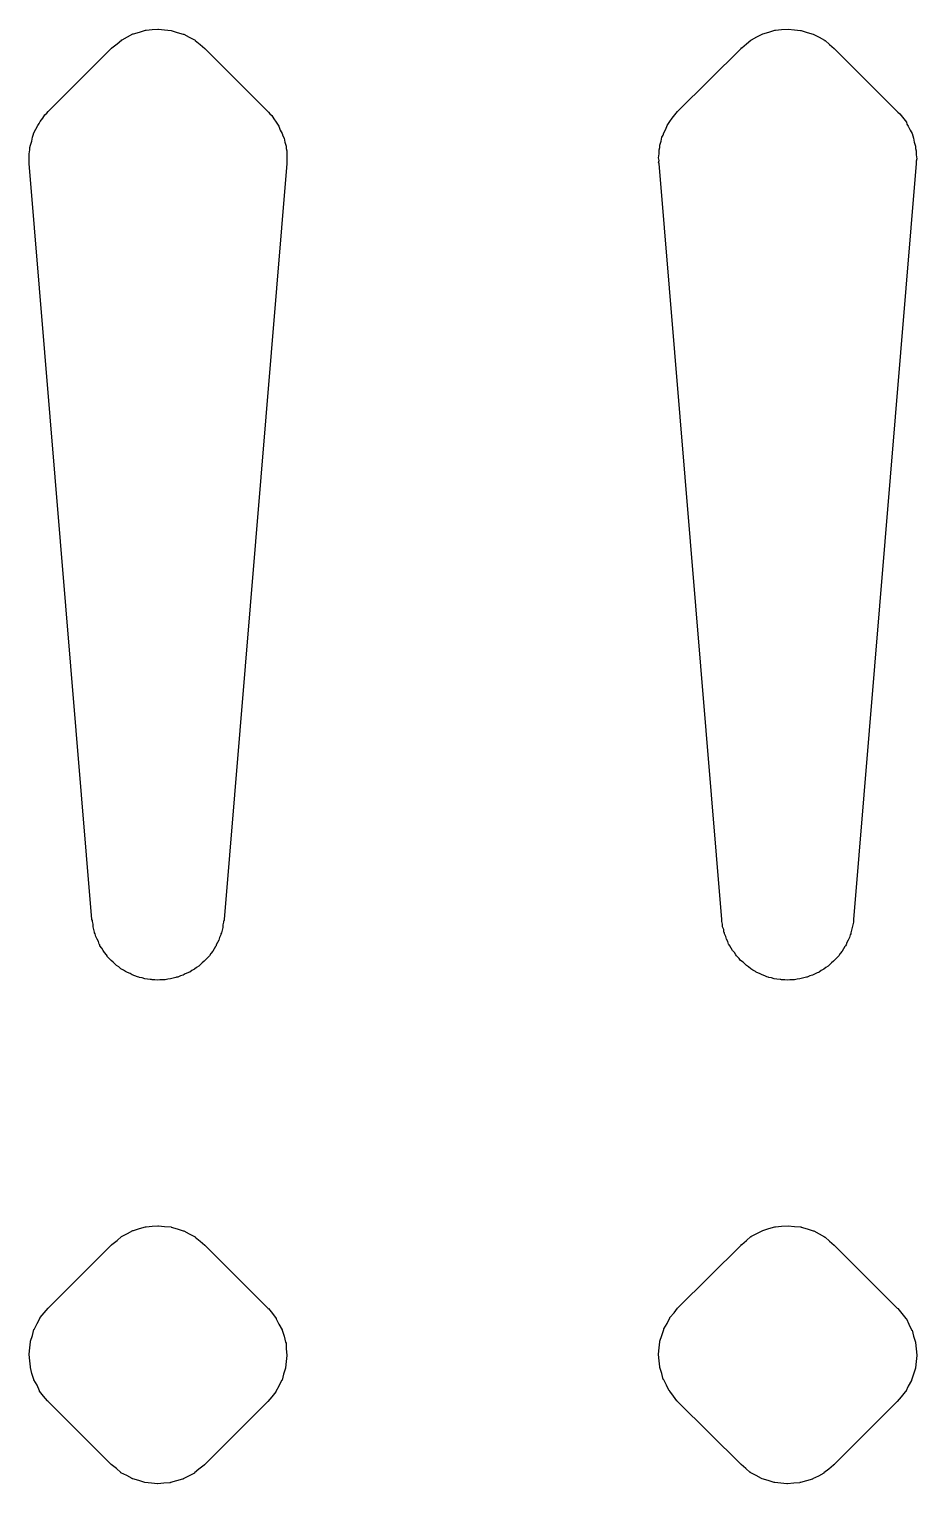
# Model space of a CAD drawing. Extents: x 1 to 169, y -122 to 5.
# Drawn here: x 124.924 to 126.267, y -20.105 to -17.905 of the extents above; entities that cross this region are included whole.
import ezdxf

# ---------------------------------------------------------------- set-up
doc = ezdxf.new("R2010")
doc.units = 0
doc.header["$MEASUREMENT"] = 0
doc.layers.add('BLACK', color=7, linetype='CONTINUOUS')

msp = doc.modelspace()

# ---------------------------------------------------------------- linework, layer by layer
at = {"layer": 'BLACK', "linetype": 'CONTINUOUS'}
for p, q in [((125.091, -17.9093), (125.1, -17.9066)), ((125.1, -17.9066), (125.1, -17.9065)), ((125.1, -17.9065), (125.1, -17.9065)), ((125.1, -17.9065), (125.101, -17.9065)), ((125.1, -17.9066), (125.1, -17.9066)), ((125.101, -17.9065), (125.11, -17.9056)), ((125.11, -17.9056), (125.119, -17.9048)), ((125.119, -17.9048), (125.12, -17.9048)), ((125.12, -17.9048), (125.12, -17.9048)), ((125.12, -17.9048), (125.12, -17.9048)), ((125.12, -17.9048), (125.12, -17.9048)), ((125.12, -17.9048), (125.129, -17.9058)), ((125.129, -17.9058), (125.129, -17.9058)), ((125.129, -17.9058), (125.139, -17.9067)), ((125.139, -17.9067), (125.139, -17.9068)), ((125.139, -17.9068), (125.139, -17.9068)), ((125.139, -17.9068), (125.139, -17.9069)), ((125.139, -17.9069), (125.139, -17.9069)), ((125.139, -17.9069), (125.148, -17.9097)), ((126.043, -17.9093), (126.052, -17.9066)), ((126.052, -17.9066), (126.053, -17.9066)), ((126.053, -17.9065), (126.062, -17.9056)), ((126.053, -17.9066), (126.053, -17.9065)), ((126.053, -17.9065), (126.053, -17.9065)), ((126.053, -17.9065), (126.053, -17.9065)), ((126.062, -17.9056), (126.072, -17.9048)), ((126.072, -17.9048), (126.072, -17.9048)), ((126.072, -17.9048), (126.072, -17.9048)), ((126.072, -17.9048), (126.072, -17.9048)), ((126.072, -17.9048), (126.082, -17.9058)), ((126.072, -17.9048), (126.072, -17.9048)), ((126.082, -17.9058), (126.082, -17.9058)), ((126.082, -17.9058), (126.091, -17.9067)), ((126.091, -17.9067), (126.091, -17.9068)), ((126.091, -17.9068), (126.092, -17.9068)), ((126.092, -17.9068), (126.092, -17.9069)), ((126.092, -17.9069), (126.092, -17.9069)), ((126.092, -17.9069), (126.101, -17.9097)), ((125.049, -17.9331), (125.057, -17.9272)), ((125.057, -17.9272), (125.064, -17.9213)), ((125.064, -17.921), (125.065, -17.9209)), ((125.064, -17.9211), (125.064, -17.921)), ((125.064, -17.9212), (125.064, -17.9211)), ((125.064, -17.9213), (125.064, -17.9212)), ((125.065, -17.9209), (125.073, -17.9166)), ((125.073, -17.9166), (125.081, -17.9122)), ((125.081, -17.9121), (125.082, -17.912)), ((125.081, -17.9122), (125.081, -17.9121)), ((125.082, -17.9119), (125.091, -17.9093)), ((125.082, -17.912), (125.082, -17.9119)), ((125.082, -17.912), (125.082, -17.912)), ((125.148, -17.9097), (125.157, -17.9124)), ((125.157, -17.9124), (125.158, -17.9125)), ((125.158, -17.9125), (125.158, -17.9126)), ((125.158, -17.9126), (125.158, -17.9127)), ((125.158, -17.9127), (125.158, -17.9127)), ((125.158, -17.9127), (125.166, -17.9172)), ((125.166, -17.9172), (125.175, -17.9217)), ((125.175, -17.9217), (125.175, -17.9218)), ((125.175, -17.9218), (125.175, -17.9219)), ((125.175, -17.9219), (125.175, -17.922)), ((125.175, -17.922), (125.175, -17.9221)), ((125.175, -17.9221), (125.183, -17.9281)), ((125.183, -17.9281), (125.19, -17.9341)), ((126.002, -17.9331), (126.009, -17.9272)), ((126.009, -17.9272), (126.016, -17.9213)), ((126.016, -17.9213), (126.017, -17.9212)), ((126.017, -17.9209), (126.025, -17.9166)), ((126.017, -17.921), (126.017, -17.9209)), ((126.017, -17.9211), (126.017, -17.921)), ((126.017, -17.9212), (126.017, -17.9211)), ((126.025, -17.9166), (126.034, -17.9122)), ((126.034, -17.9119), (126.043, -17.9093)), ((126.034, -17.912), (126.034, -17.9119)), ((126.034, -17.9121), (126.034, -17.912)), ((126.034, -17.912), (126.034, -17.912)), ((126.034, -17.9122), (126.034, -17.9121)), ((126.101, -17.9097), (126.11, -17.9124)), ((126.11, -17.9124), (126.11, -17.9125)), ((126.11, -17.9125), (126.11, -17.9126)), ((126.11, -17.9126), (126.11, -17.9127)), ((126.11, -17.9127), (126.11, -17.9127)), ((126.11, -17.9127), (126.119, -17.9172)), ((126.119, -17.9172), (126.127, -17.9217)), ((126.127, -17.9217), (126.127, -17.9218)), ((126.127, -17.9218), (126.127, -17.9219)), ((126.127, -17.9219), (126.127, -17.922)), ((126.127, -17.922), (126.128, -17.9221)), ((126.128, -17.9221), (126.135, -17.9281)), ((126.135, -17.9281), (126.142, -17.9341)), ((124.953, -18.0293), (125.048, -17.934)), ((125.048, -17.934), (125.049, -17.9336)), ((125.049, -17.9333), (125.049, -17.9331)), ((125.049, -17.9335), (125.049, -17.9333)), ((125.049, -17.9333), (125.049, -17.9333)), ((125.049, -17.9333), (125.049, -17.9333)), ((125.049, -17.9336), (125.049, -17.9335)), ((125.049, -17.9336), (125.049, -17.9336)), ((125.19, -17.9341), (125.285, -18.0293)), ((125.905, -18.0293), (126.001, -17.934)), ((126.001, -17.9333), (126.002, -17.9331)), ((126.001, -17.9335), (126.001, -17.9333)), ((126.001, -17.9333), (126.001, -17.9333)), ((126.001, -17.9333), (126.001, -17.9333)), ((126.001, -17.9336), (126.001, -17.9335)), ((126.001, -17.934), (126.001, -17.9336)), ((126.001, -17.9336), (126.001, -17.9336)), ((126.142, -17.9341), (126.237, -18.0293)), ((124.941, -18.0444), (124.945, -18.0396)), ((124.945, -18.0396), (124.948, -18.0346)), ((124.948, -18.0346), (124.951, -18.0321)), ((124.951, -18.0321), (124.953, -18.0293)), ((125.285, -18.0293), (125.286, -18.0303)), ((125.286, -18.0303), (125.288, -18.0331)), ((125.288, -18.0331), (125.291, -18.0357)), ((125.291, -18.0357), (125.294, -18.0407)), ((125.893, -18.0444), (125.897, -18.0396)), ((125.897, -18.0396), (125.901, -18.0346)), ((125.901, -18.0346), (125.903, -18.0321)), ((125.903, -18.0321), (125.905, -18.0293)), ((126.237, -18.0293), (126.238, -18.0303)), ((126.238, -18.0303), (126.241, -18.0331)), ((126.241, -18.0331), (126.243, -18.0357)), ((126.243, -18.0357), (126.247, -18.0407)), ((124.93, -18.065), (124.931, -18.0616)), ((124.931, -18.0616), (124.934, -18.0562)), ((124.934, -18.0562), (124.937, -18.0505)), ((124.937, -18.0505), (124.939, -18.0476)), ((124.939, -18.0476), (124.941, -18.0444)), ((125.294, -18.0407), (125.298, -18.0455)), ((125.298, -18.0455), (125.3, -18.0488)), ((125.3, -18.0488), (125.302, -18.0518)), ((125.302, -18.0518), (125.304, -18.0574)), ((125.304, -18.0574), (125.307, -18.0629)), ((125.883, -18.065), (125.884, -18.0616)), ((125.884, -18.0616), (125.887, -18.0562)), ((125.887, -18.0562), (125.889, -18.0505)), ((125.889, -18.0505), (125.891, -18.0476)), ((125.891, -18.0476), (125.893, -18.0444)), ((126.247, -18.0407), (126.251, -18.0455)), ((126.251, -18.0455), (126.252, -18.0488)), ((126.252, -18.0488), (126.254, -18.0518)), ((126.254, -18.0518), (126.257, -18.0574)), ((126.257, -18.0574), (126.26, -18.0629)), ((124.925, -18.0838), (124.926, -18.0802)), ((124.925, -18.0874), (124.925, -18.0838)), ((124.926, -18.0802), (124.928, -18.0744)), ((124.928, -18.0744), (124.929, -18.0684)), ((124.929, -18.0684), (124.93, -18.065)), ((125.307, -18.0629), (125.308, -18.0664)), ((125.308, -18.0664), (125.31, -18.0697)), ((125.31, -18.0697), (125.311, -18.0757)), ((125.311, -18.0757), (125.313, -18.0816)), ((125.313, -18.0816), (125.313, -18.0852)), ((125.877, -18.0874), (125.878, -18.0838)), ((125.878, -18.0802), (125.88, -18.0744)), ((125.878, -18.0838), (125.878, -18.0802)), ((125.88, -18.0744), (125.881, -18.0684)), ((125.881, -18.0684), (125.883, -18.065)), ((126.26, -18.0629), (126.261, -18.0664)), ((126.261, -18.0664), (126.262, -18.0697)), ((126.262, -18.0697), (126.263, -18.0757)), ((126.263, -18.0757), (126.265, -18.0816)), ((126.265, -18.0816), (126.265, -18.0852)), ((124.924, -18.0936), (124.925, -18.0874)), ((124.924, -18.0997), (124.924, -18.0936)), ((124.924, -18.1033), (124.924, -18.0997)), ((124.924, -18.1069), (124.924, -18.1033)), ((125.313, -18.0852), (125.314, -18.0888)), ((125.314, -18.0888), (125.314, -18.0949)), ((125.314, -18.0949), (125.314, -18.101)), ((125.314, -18.101), (125.314, -18.1047)), ((125.314, -18.1047), (125.314, -18.1083)), ((125.876, -18.0997), (125.877, -18.0936)), ((125.877, -18.1033), (125.876, -18.0997)), ((125.876, -18.1069), (125.877, -18.1033)), ((125.877, -18.0936), (125.877, -18.0874)), ((126.265, -18.0852), (126.266, -18.0888)), ((126.266, -18.0888), (126.266, -18.0949)), ((126.266, -18.0949), (126.267, -18.101)), ((126.267, -18.101), (126.266, -18.1047)), ((126.266, -18.1047), (126.266, -18.1083)), ((124.924, -18.1083), (124.924, -18.1069)), ((125.019, -19.2512), (124.924, -18.1083)), ((125.314, -18.1083), (125.219, -19.2512)), ((125.877, -18.1083), (125.876, -18.1069)), ((125.972, -19.2512), (125.877, -18.1083)), ((126.266, -18.1083), (126.171, -19.2512)), ((125.02, -19.2526), (125.019, -19.2512)), ((125.02, -19.2541), (125.02, -19.2526)), ((125.021, -19.2581), (125.02, -19.2541)), ((125.021, -19.2623), (125.021, -19.2581)), ((125.022, -19.2663), (125.021, -19.2623)), ((125.023, -19.2704), (125.022, -19.2663)), ((125.023, -19.2717), (125.023, -19.2704)), ((125.024, -19.2732), (125.023, -19.2717)), ((125.215, -19.2717), (125.214, -19.2731)), ((125.216, -19.2676), (125.215, -19.2717)), ((125.217, -19.2636), (125.216, -19.2676)), ((125.218, -19.2555), (125.217, -19.2595)), ((125.217, -19.2595), (125.217, -19.2636)), ((125.219, -19.2526), (125.218, -19.254)), ((125.218, -19.254), (125.218, -19.2555)), ((125.219, -19.2512), (125.219, -19.2526)), ((125.972, -19.2526), (125.972, -19.2512)), ((125.972, -19.2541), (125.972, -19.2526)), ((125.973, -19.2581), (125.972, -19.2541)), ((125.973, -19.2623), (125.973, -19.2581)), ((125.975, -19.2663), (125.973, -19.2623)), ((125.975, -19.2704), (125.975, -19.2663)), ((125.976, -19.2717), (125.975, -19.2704)), ((125.976, -19.2732), (125.976, -19.2717)), ((126.168, -19.2676), (126.167, -19.2717)), ((126.167, -19.2717), (126.167, -19.2731)), ((126.169, -19.2636), (126.168, -19.2676)), ((126.17, -19.2595), (126.169, -19.2636)), ((126.171, -19.2555), (126.17, -19.2595)), ((126.171, -19.2512), (126.171, -19.2526)), ((126.171, -19.2526), (126.171, -19.254)), ((126.171, -19.254), (126.171, -19.2555)), ((125.025, -19.277), (125.024, -19.2732)), ((125.027, -19.281), (125.025, -19.277)), ((125.029, -19.2846), (125.027, -19.281)), ((125.03, -19.2885), (125.029, -19.2846)), ((125.031, -19.2897), (125.03, -19.2885)), ((125.031, -19.2911), (125.031, -19.2897)), ((125.034, -19.2945), (125.031, -19.2911)), ((125.206, -19.2923), (125.204, -19.2957)), ((125.207, -19.291), (125.206, -19.2923)), ((125.209, -19.2859), (125.207, -19.2897)), ((125.207, -19.2897), (125.207, -19.291)), ((125.211, -19.2823), (125.209, -19.2859)), ((125.212, -19.2783), (125.211, -19.2823)), ((125.214, -19.2745), (125.212, -19.2783)), ((125.214, -19.2731), (125.214, -19.2745)), ((125.978, -19.277), (125.976, -19.2732)), ((125.979, -19.281), (125.978, -19.277)), ((125.981, -19.2846), (125.979, -19.281)), ((125.982, -19.2885), (125.981, -19.2846)), ((125.983, -19.2897), (125.982, -19.2885)), ((125.984, -19.2911), (125.983, -19.2897)), ((125.986, -19.2945), (125.984, -19.2911)), ((126.158, -19.2923), (126.156, -19.2957)), ((126.159, -19.291), (126.158, -19.2923)), ((126.16, -19.2897), (126.159, -19.291)), ((126.161, -19.2859), (126.16, -19.2897)), ((126.163, -19.2823), (126.161, -19.2859)), ((126.165, -19.2783), (126.163, -19.2823)), ((126.166, -19.2745), (126.165, -19.2783)), ((126.167, -19.2731), (126.166, -19.2745)), ((125.036, -19.2982), (125.034, -19.2945)), ((125.038, -19.3014), (125.036, -19.2982)), ((125.041, -19.3049), (125.038, -19.3014)), ((125.042, -19.306), (125.041, -19.3049)), ((125.042, -19.3072), (125.042, -19.306)), ((125.045, -19.3101), (125.042, -19.3072)), ((125.048, -19.3133), (125.045, -19.3101)), ((125.051, -19.316), (125.048, -19.3133)), ((125.189, -19.3143), (125.186, -19.3169)), ((125.192, -19.3111), (125.189, -19.3143)), ((125.195, -19.3082), (125.192, -19.3111)), ((125.196, -19.3071), (125.195, -19.3082)), ((125.197, -19.306), (125.196, -19.3071)), ((125.199, -19.3025), (125.197, -19.306)), ((125.202, -19.2994), (125.199, -19.3025)), ((125.204, -19.2957), (125.202, -19.2994)), ((125.988, -19.2982), (125.986, -19.2945)), ((125.991, -19.3014), (125.988, -19.2982)), ((125.993, -19.3049), (125.991, -19.3014)), ((125.994, -19.306), (125.993, -19.3049)), ((125.995, -19.3072), (125.994, -19.306)), ((125.998, -19.3101), (125.995, -19.3072)), ((126, -19.3133), (125.998, -19.3101)), ((126.004, -19.316), (126, -19.3133)), ((126.141, -19.3143), (126.138, -19.3169)), ((126.144, -19.3111), (126.141, -19.3143)), ((126.147, -19.3082), (126.144, -19.3111)), ((126.148, -19.3071), (126.147, -19.3082)), ((126.149, -19.306), (126.148, -19.3071)), ((126.151, -19.3025), (126.149, -19.306)), ((126.154, -19.2994), (126.151, -19.3025)), ((126.156, -19.2957), (126.154, -19.2994)), ((125.054, -19.319), (125.051, -19.316)), ((125.055, -19.3198), (125.054, -19.319)), ((125.056, -19.3208), (125.055, -19.3198)), ((125.06, -19.3231), (125.056, -19.3208)), ((125.063, -19.3258), (125.06, -19.3231)), ((125.067, -19.3277), (125.063, -19.3258)), ((125.07, -19.3301), (125.067, -19.3277)), ((125.072, -19.3307), (125.07, -19.3301)), ((125.073, -19.3315), (125.072, -19.3307)), ((125.077, -19.3331), (125.073, -19.3315)), ((125.08, -19.335), (125.077, -19.3331)), ((125.084, -19.3363), (125.08, -19.335)), ((125.088, -19.3379), (125.084, -19.3363)), ((125.09, -19.3383), (125.088, -19.3379)), ((125.153, -19.3367), (125.149, -19.3384)), ((125.157, -19.3356), (125.153, -19.3367)), ((125.16, -19.3336), (125.157, -19.3356)), ((125.164, -19.3321), (125.16, -19.3336)), ((125.165, -19.3314), (125.164, -19.3321)), ((125.167, -19.3308), (125.165, -19.3314)), ((125.17, -19.3285), (125.167, -19.3308)), ((125.174, -19.3265), (125.17, -19.3285)), ((125.177, -19.3239), (125.174, -19.3265)), ((125.181, -19.3217), (125.177, -19.3239)), ((125.182, -19.3207), (125.181, -19.3217)), ((125.183, -19.3199), (125.182, -19.3207)), ((125.186, -19.3169), (125.183, -19.3199)), ((126.007, -19.319), (126.004, -19.316)), ((126.008, -19.3198), (126.007, -19.319)), ((126.009, -19.3208), (126.008, -19.3198)), ((126.012, -19.3231), (126.009, -19.3208)), ((126.016, -19.3258), (126.012, -19.3231)), ((126.019, -19.3277), (126.016, -19.3258)), ((126.023, -19.3301), (126.019, -19.3277)), ((126.024, -19.3307), (126.023, -19.3301)), ((126.025, -19.3315), (126.024, -19.3307)), ((126.029, -19.3331), (126.025, -19.3315)), ((126.033, -19.335), (126.029, -19.3331)), ((126.037, -19.3363), (126.033, -19.335)), ((126.04, -19.3379), (126.037, -19.3363)), ((126.042, -19.3383), (126.04, -19.3379)), ((126.105, -19.3367), (126.101, -19.3384)), ((126.109, -19.3356), (126.105, -19.3367)), ((126.113, -19.3336), (126.109, -19.3356)), ((126.116, -19.3321), (126.113, -19.3336)), ((126.118, -19.3314), (126.116, -19.3321)), ((126.119, -19.3308), (126.118, -19.3314)), ((126.122, -19.3285), (126.119, -19.3308)), ((126.126, -19.3265), (126.122, -19.3285)), ((126.129, -19.3239), (126.126, -19.3265)), ((126.133, -19.3217), (126.129, -19.3239)), ((126.134, -19.3207), (126.133, -19.3217)), ((126.135, -19.3199), (126.134, -19.3207)), ((126.138, -19.3169), (126.135, -19.3199)), ((125.091, -19.3388), (125.09, -19.3383)), ((125.095, -19.3396), (125.091, -19.3388)), ((125.099, -19.3408), (125.095, -19.3396)), ((125.103, -19.3413), (125.099, -19.3408)), ((125.107, -19.3421), (125.103, -19.3413)), ((125.109, -19.3422), (125.107, -19.3421)), ((125.11, -19.3425), (125.109, -19.3422)), ((125.114, -19.3424), (125.11, -19.3425)), ((125.118, -19.3429), (125.114, -19.3424)), ((125.122, -19.3425), (125.118, -19.3429)), ((125.127, -19.3426), (125.122, -19.3425)), ((125.128, -19.3423), (125.127, -19.3426)), ((125.13, -19.3423), (125.128, -19.3423)), ((125.134, -19.3415), (125.13, -19.3423)), ((125.138, -19.3411), (125.134, -19.3415)), ((125.142, -19.3399), (125.138, -19.3411)), ((125.146, -19.3392), (125.142, -19.3399)), ((125.147, -19.3387), (125.146, -19.3392)), ((125.149, -19.3384), (125.147, -19.3387)), ((126.043, -19.3388), (126.042, -19.3383)), ((126.047, -19.3396), (126.043, -19.3388)), ((126.051, -19.3408), (126.047, -19.3396)), ((126.055, -19.3413), (126.051, -19.3408)), ((126.06, -19.3421), (126.055, -19.3413)), ((126.061, -19.3422), (126.06, -19.3421)), ((126.062, -19.3425), (126.061, -19.3422)), ((126.067, -19.3424), (126.062, -19.3425)), ((126.071, -19.3429), (126.067, -19.3424)), ((126.075, -19.3425), (126.071, -19.3429)), ((126.079, -19.3426), (126.075, -19.3425)), ((126.08, -19.3423), (126.079, -19.3426)), ((126.082, -19.3423), (126.08, -19.3423)), ((126.086, -19.3415), (126.082, -19.3423)), ((126.09, -19.3411), (126.086, -19.3415)), ((126.094, -19.3399), (126.09, -19.3411)), ((126.098, -19.3392), (126.094, -19.3399)), ((126.1, -19.3387), (126.098, -19.3392)), ((126.101, -19.3384), (126.1, -19.3387)), ((125.057, -19.7368), (125.064, -19.7308)), ((125.064, -19.7305), (125.065, -19.7304)), ((125.064, -19.7306), (125.064, -19.7305)), ((125.064, -19.7307), (125.064, -19.7306)), ((125.064, -19.7308), (125.064, -19.7307)), ((125.065, -19.7304), (125.073, -19.7261)), ((125.073, -19.7261), (125.081, -19.7217)), ((125.081, -19.7217), (125.081, -19.7216)), ((125.081, -19.7216), (125.082, -19.7216)), ((125.082, -19.7214), (125.091, -19.7188)), ((125.082, -19.7215), (125.082, -19.7214)), ((125.082, -19.7216), (125.082, -19.7215)), ((125.091, -19.7188), (125.1, -19.7161)), ((125.1, -19.7161), (125.1, -19.716)), ((125.1, -19.716), (125.101, -19.716)), ((125.1, -19.7161), (125.1, -19.7161)), ((125.1, -19.7161), (125.1, -19.7161)), ((125.101, -19.716), (125.11, -19.7152)), ((125.11, -19.7152), (125.119, -19.7143)), ((125.119, -19.7143), (125.12, -19.7143)), ((125.12, -19.7143), (125.12, -19.7143)), ((125.12, -19.7143), (125.12, -19.7143)), ((125.12, -19.7143), (125.12, -19.7143)), ((125.12, -19.7143), (125.129, -19.7153)), ((125.129, -19.7153), (125.129, -19.7153)), ((125.129, -19.7153), (125.139, -19.7163)), ((125.139, -19.7163), (125.139, -19.7163)), ((125.139, -19.7163), (125.139, -19.7163)), ((125.139, -19.7163), (125.139, -19.7164)), ((125.139, -19.7164), (125.139, -19.7164)), ((125.139, -19.7164), (125.148, -19.7192)), ((125.148, -19.7192), (125.157, -19.722)), ((125.157, -19.722), (125.158, -19.722)), ((125.158, -19.722), (125.158, -19.7221)), ((125.158, -19.7221), (125.158, -19.7222)), ((125.158, -19.7222), (125.158, -19.7222)), ((125.158, -19.7222), (125.166, -19.7268)), ((125.166, -19.7268), (125.175, -19.7312)), ((125.175, -19.7312), (125.175, -19.7313)), ((125.175, -19.7313), (125.175, -19.7314)), ((125.175, -19.7314), (125.175, -19.7315)), ((125.175, -19.7315), (125.175, -19.7316)), ((125.175, -19.7316), (125.183, -19.7376)), ((126.009, -19.7368), (126.016, -19.7308)), ((126.016, -19.7308), (126.017, -19.7307)), ((126.017, -19.7304), (126.025, -19.7261)), ((126.017, -19.7305), (126.017, -19.7304)), ((126.017, -19.7306), (126.017, -19.7305)), ((126.017, -19.7307), (126.017, -19.7306)), ((126.025, -19.7261), (126.034, -19.7217)), ((126.034, -19.7214), (126.043, -19.7188)), ((126.034, -19.7215), (126.034, -19.7214)), ((126.034, -19.7216), (126.034, -19.7215)), ((126.034, -19.7217), (126.034, -19.7216)), ((126.034, -19.7216), (126.034, -19.7216)), ((126.043, -19.7188), (126.052, -19.7161)), ((126.052, -19.7161), (126.053, -19.7161)), ((126.053, -19.716), (126.062, -19.7152)), ((126.053, -19.7161), (126.053, -19.716)), ((126.053, -19.716), (126.053, -19.716)), ((126.053, -19.7161), (126.053, -19.7161)), ((126.062, -19.7152), (126.072, -19.7143)), ((126.072, -19.7143), (126.072, -19.7143)), ((126.072, -19.7143), (126.072, -19.7143)), ((126.072, -19.7143), (126.072, -19.7143)), ((126.072, -19.7143), (126.082, -19.7153)), ((126.072, -19.7143), (126.072, -19.7143)), ((126.082, -19.7153), (126.082, -19.7153)), ((126.082, -19.7153), (126.091, -19.7163)), ((126.091, -19.7163), (126.091, -19.7163)), ((126.091, -19.7163), (126.092, -19.7163)), ((126.092, -19.7163), (126.092, -19.7164)), ((126.092, -19.7164), (126.092, -19.7164)), ((126.092, -19.7164), (126.101, -19.7192)), ((126.101, -19.7192), (126.11, -19.722)), ((126.11, -19.722), (126.11, -19.722)), ((126.11, -19.722), (126.11, -19.7221)), ((126.11, -19.7221), (126.11, -19.7222)), ((126.11, -19.7222), (126.111, -19.7222)), ((126.111, -19.7222), (126.119, -19.7268)), ((126.119, -19.7268), (126.127, -19.7312)), ((126.127, -19.7312), (126.127, -19.7313)), ((126.127, -19.7313), (126.127, -19.7314)), ((126.127, -19.7314), (126.127, -19.7315)), ((126.127, -19.7315), (126.128, -19.7316)), ((126.128, -19.7316), (126.135, -19.7376)), ((124.953, -19.8388), (125.048, -19.7436)), ((125.048, -19.7436), (125.049, -19.7431)), ((125.049, -19.7426), (125.057, -19.7368)), ((125.049, -19.7428), (125.049, -19.7426)), ((125.049, -19.7429), (125.049, -19.7428)), ((125.049, -19.7428), (125.049, -19.7428)), ((125.049, -19.7431), (125.049, -19.7429)), ((125.049, -19.7431), (125.049, -19.7431)), ((125.049, -19.7431), (125.049, -19.7431)), ((125.183, -19.7376), (125.19, -19.7436)), ((125.19, -19.7436), (125.285, -19.8388)), ((125.905, -19.8388), (126.001, -19.7436)), ((126.001, -19.7428), (126.002, -19.7426)), ((126.001, -19.7429), (126.001, -19.7428)), ((126.001, -19.7428), (126.001, -19.7428)), ((126.001, -19.7431), (126.001, -19.7429)), ((126.001, -19.7436), (126.001, -19.7431)), ((126.001, -19.7431), (126.001, -19.7431)), ((126.001, -19.7431), (126.001, -19.7431)), ((126.002, -19.7426), (126.009, -19.7368)), ((126.135, -19.7376), (126.142, -19.7436)), ((126.142, -19.7436), (126.237, -19.8388)), ((124.947, -19.846), (124.953, -19.8388)), ((125.285, -19.8388), (125.285, -19.8393)), ((125.285, -19.8393), (125.285, -19.8393)), ((125.285, -19.8393), (125.286, -19.8393)), ((125.286, -19.8393), (125.286, -19.8398)), ((125.286, -19.8398), (125.292, -19.8471)), ((125.9, -19.846), (125.905, -19.8388)), ((126.237, -19.8388), (126.238, -19.8393)), ((126.238, -19.8393), (126.238, -19.8393)), ((126.238, -19.8393), (126.238, -19.8393)), ((126.238, -19.8393), (126.238, -19.8398)), ((126.238, -19.8398), (126.244, -19.8471)), ((124.932, -19.8704), (124.936, -19.8622)), ((124.936, -19.8622), (124.941, -19.8539)), ((124.941, -19.8533), (124.947, -19.846)), ((124.941, -19.8536), (124.941, -19.8533)), ((124.941, -19.8539), (124.941, -19.8536)), ((125.292, -19.8471), (125.298, -19.8545)), ((125.298, -19.8545), (125.298, -19.8548)), ((125.298, -19.8548), (125.298, -19.8551)), ((125.298, -19.8551), (125.302, -19.8634)), ((125.302, -19.8634), (125.307, -19.8717)), ((125.884, -19.8704), (125.889, -19.8622)), ((125.889, -19.8622), (125.893, -19.8539)), ((125.893, -19.8533), (125.9, -19.846)), ((125.893, -19.8536), (125.893, -19.8533)), ((125.893, -19.8539), (125.893, -19.8536)), ((126.244, -19.8471), (126.25, -19.8545)), ((126.25, -19.8545), (126.25, -19.8548)), ((126.25, -19.8548), (126.251, -19.8551)), ((126.251, -19.8551), (126.255, -19.8634)), ((126.255, -19.8634), (126.259, -19.8717)), ((124.926, -19.8891), (124.929, -19.8802)), ((124.929, -19.8802), (124.931, -19.8711)), ((124.931, -19.8711), (124.932, -19.8708)), ((124.932, -19.8708), (124.932, -19.8704)), ((125.307, -19.8717), (125.307, -19.8721)), ((125.307, -19.8721), (125.307, -19.8724)), ((125.307, -19.8724), (125.31, -19.8815)), ((125.31, -19.8815), (125.312, -19.8904)), ((125.878, -19.8891), (125.881, -19.8802)), ((125.881, -19.8802), (125.884, -19.8711)), ((125.884, -19.8708), (125.884, -19.8704)), ((125.884, -19.8711), (125.884, -19.8708)), ((126.259, -19.8717), (126.259, -19.8721)), ((126.259, -19.8721), (126.26, -19.8724)), ((126.26, -19.8724), (126.262, -19.8815)), ((126.262, -19.8815), (126.265, -19.8904)), ((124.924, -19.9085), (124.925, -19.8992)), ((124.924, -19.9088), (124.924, -19.9085)), ((124.924, -19.9092), (124.924, -19.9088)), ((124.925, -19.9186), (124.924, -19.9092)), ((124.925, -19.8992), (124.926, -19.8898)), ((124.926, -19.8894), (124.926, -19.8891)), ((124.926, -19.8898), (124.926, -19.8894)), ((125.312, -19.8904), (125.312, -19.8908)), ((125.312, -19.8908), (125.313, -19.8911)), ((125.313, -19.8911), (125.313, -19.9005)), ((125.313, -19.9005), (125.314, -19.9099)), ((125.314, -19.9099), (125.314, -19.9102)), ((125.876, -19.9085), (125.877, -19.8992)), ((125.876, -19.9088), (125.876, -19.9085)), ((125.876, -19.9092), (125.876, -19.9088)), ((125.877, -19.9186), (125.876, -19.9092)), ((125.877, -19.8992), (125.878, -19.8898)), ((125.878, -19.8894), (125.878, -19.8891)), ((125.878, -19.8898), (125.878, -19.8894)), ((126.265, -19.8904), (126.265, -19.8908)), ((126.265, -19.8908), (126.265, -19.8911)), ((126.265, -19.8911), (126.266, -19.9005)), ((126.266, -19.9005), (126.267, -19.9099)), ((126.267, -19.9099), (126.267, -19.9102)), ((124.926, -19.9279), (124.925, -19.9186)), ((124.926, -19.9283), (124.926, -19.9279)), ((124.926, -19.9286), (124.926, -19.9283)), ((124.928, -19.9376), (124.926, -19.9286)), ((125.312, -19.93), (125.309, -19.9389)), ((125.313, -19.9199), (125.312, -19.9293)), ((125.312, -19.9293), (125.312, -19.9296)), ((125.312, -19.9296), (125.312, -19.93)), ((125.314, -19.9106), (125.313, -19.9199)), ((125.314, -19.9102), (125.314, -19.9106)), ((125.878, -19.9279), (125.877, -19.9186)), ((125.878, -19.9283), (125.878, -19.9279)), ((125.878, -19.9286), (125.878, -19.9283)), ((125.881, -19.9376), (125.878, -19.9286)), ((126.265, -19.93), (126.262, -19.9389)), ((126.266, -19.9199), (126.265, -19.9293)), ((126.265, -19.9293), (126.265, -19.9296)), ((126.265, -19.9296), (126.265, -19.93)), ((126.267, -19.9106), (126.266, -19.9199)), ((126.267, -19.9102), (126.267, -19.9106)), ((124.931, -19.9467), (124.928, -19.9376)), ((124.931, -19.947), (124.931, -19.9467)), ((124.931, -19.9473), (124.931, -19.947)), ((124.936, -19.9556), (124.931, -19.9473)), ((125.306, -19.9486), (125.302, -19.9568)), ((125.307, -19.948), (125.306, -19.9483)), ((125.306, -19.9483), (125.306, -19.9486)), ((125.309, -19.9389), (125.307, -19.948)), ((125.883, -19.9467), (125.881, -19.9376)), ((125.884, -19.947), (125.883, -19.9467)), ((125.884, -19.9473), (125.884, -19.947)), ((125.888, -19.9556), (125.884, -19.9473)), ((126.259, -19.9486), (126.254, -19.9568)), ((126.262, -19.9389), (126.259, -19.948)), ((126.259, -19.948), (126.259, -19.9483)), ((126.259, -19.9483), (126.259, -19.9486)), ((124.94, -19.964), (124.936, -19.9556)), ((124.94, -19.9643), (124.94, -19.964)), ((124.94, -19.9646), (124.94, -19.9643)), ((124.946, -19.972), (124.94, -19.9646)), ((124.952, -19.9792), (124.946, -19.972)), ((125.291, -19.973), (125.285, -19.9802)), ((125.297, -19.9657), (125.291, -19.973)), ((125.302, -19.9568), (125.297, -19.9652)), ((125.297, -19.9652), (125.297, -19.9654)), ((125.297, -19.9654), (125.297, -19.9657)), ((125.892, -19.964), (125.888, -19.9556)), ((125.893, -19.9643), (125.892, -19.964)), ((125.893, -19.9646), (125.893, -19.9643)), ((125.899, -19.972), (125.893, -19.9646)), ((125.904, -19.9792), (125.899, -19.972)), ((126.243, -19.973), (126.237, -19.9802)), ((126.249, -19.9657), (126.243, -19.973)), ((126.25, -19.9654), (126.249, -19.9657)), ((126.254, -19.9568), (126.25, -19.9652)), ((126.25, -19.9652), (126.25, -19.9654)), ((124.953, -19.9797), (124.952, -19.9792)), ((124.953, -19.9798), (124.953, -19.9797)), ((124.953, -19.9797), (124.953, -19.9797)), ((124.953, -19.9802), (124.953, -19.9798)), ((125.048, -20.0755), (124.953, -19.9802)), ((125.285, -19.9802), (125.19, -20.0755)), ((125.905, -19.9797), (125.904, -19.9792)), ((125.905, -19.9798), (125.905, -19.9797)), ((125.905, -19.9797), (125.905, -19.9797)), ((125.905, -19.9802), (125.905, -19.9798)), ((126.001, -20.0755), (125.905, -19.9802)), ((126.237, -19.9802), (126.142, -20.0755)), ((125.056, -20.0814), (125.048, -20.0755)), ((125.063, -20.0875), (125.056, -20.0814)), ((125.181, -20.0823), (125.174, -20.0882)), ((125.189, -20.0765), (125.181, -20.0823)), ((125.19, -20.0755), (125.189, -20.0759)), ((125.189, -20.0759), (125.189, -20.076)), ((125.189, -20.076), (125.189, -20.076)), ((125.189, -20.076), (125.189, -20.0762)), ((125.189, -20.0762), (125.189, -20.0762)), ((125.189, -20.0762), (125.189, -20.0762)), ((125.189, -20.0762), (125.189, -20.0765)), ((126.008, -20.0814), (126.001, -20.0755)), ((126.015, -20.0875), (126.008, -20.0814)), ((126.134, -20.0823), (126.126, -20.0882)), ((126.141, -20.0765), (126.134, -20.0823)), ((126.142, -20.076), (126.141, -20.0762)), ((126.141, -20.0762), (126.141, -20.0762)), ((126.141, -20.0762), (126.141, -20.0762)), ((126.141, -20.0762), (126.141, -20.0765)), ((126.142, -20.0755), (126.142, -20.0759)), ((126.142, -20.0759), (126.142, -20.076)), ((126.142, -20.076), (126.142, -20.076)), ((125.063, -20.0876), (125.063, -20.0875)), ((125.063, -20.0877), (125.063, -20.0876)), ((125.063, -20.0879), (125.063, -20.0877)), ((125.063, -20.0877), (125.063, -20.0877)), ((125.072, -20.0923), (125.063, -20.0879)), ((125.08, -20.0968), (125.072, -20.0923)), ((125.08, -20.0969), (125.08, -20.0968)), ((125.08, -20.097), (125.08, -20.0969)), ((125.08, -20.0969), (125.08, -20.0969)), ((125.081, -20.0971), (125.08, -20.097)), ((125.09, -20.0999), (125.081, -20.0971)), ((125.099, -20.1026), (125.09, -20.0999)), ((125.099, -20.1027), (125.099, -20.1026)), ((125.099, -20.1028), (125.099, -20.1027)), ((125.099, -20.1027), (125.099, -20.1027)), ((125.099, -20.1027), (125.099, -20.1027)), ((125.109, -20.1037), (125.099, -20.1028)), ((125.109, -20.1038), (125.109, -20.1037)), ((125.118, -20.1048), (125.109, -20.1038)), ((125.119, -20.1047), (125.118, -20.1048)), ((125.118, -20.1048), (125.118, -20.1047)), ((125.118, -20.1047), (125.118, -20.1048)), ((125.128, -20.1039), (125.119, -20.1048)), ((125.119, -20.1048), (125.119, -20.1047)), ((125.137, -20.1031), (125.128, -20.1039)), ((125.128, -20.1039), (125.128, -20.1039)), ((125.138, -20.103), (125.137, -20.1031)), ((125.147, -20.1002), (125.138, -20.1029)), ((125.138, -20.1029), (125.138, -20.1029)), ((125.138, -20.1029), (125.138, -20.103)), ((125.138, -20.103), (125.138, -20.103)), ((125.156, -20.0976), (125.147, -20.1002)), ((125.157, -20.0975), (125.156, -20.0975)), ((125.156, -20.0975), (125.156, -20.0976)), ((125.165, -20.093), (125.157, -20.0973)), ((125.157, -20.0973), (125.157, -20.0974)), ((125.157, -20.0974), (125.157, -20.0975)), ((125.174, -20.0886), (125.165, -20.093)), ((125.174, -20.0882), (125.174, -20.0883)), ((125.174, -20.0883), (125.174, -20.0884)), ((125.174, -20.0884), (125.174, -20.0885)), ((125.174, -20.0885), (125.174, -20.0886)), ((126.015, -20.0876), (126.015, -20.0875)), ((126.016, -20.0877), (126.015, -20.0876)), ((126.016, -20.0879), (126.016, -20.0877)), ((126.016, -20.0877), (126.016, -20.0877)), ((126.024, -20.0923), (126.016, -20.0879)), ((126.032, -20.0968), (126.024, -20.0923)), ((126.033, -20.0969), (126.032, -20.0968)), ((126.033, -20.097), (126.033, -20.0969)), ((126.033, -20.0969), (126.033, -20.0969)), ((126.033, -20.0971), (126.033, -20.097)), ((126.042, -20.0999), (126.033, -20.0971)), ((126.051, -20.1026), (126.042, -20.0999)), ((126.051, -20.1027), (126.051, -20.1026)), ((126.052, -20.1028), (126.051, -20.1027)), ((126.051, -20.1027), (126.051, -20.1027)), ((126.051, -20.1027), (126.051, -20.1027)), ((126.061, -20.1037), (126.052, -20.1028)), ((126.061, -20.1038), (126.061, -20.1037)), ((126.07, -20.1048), (126.061, -20.1038)), ((126.071, -20.1047), (126.07, -20.1048)), ((126.081, -20.1039), (126.071, -20.1048)), ((126.071, -20.1048), (126.071, -20.1047)), ((126.071, -20.1047), (126.071, -20.1048)), ((126.071, -20.1048), (126.071, -20.1047)), ((126.09, -20.1031), (126.081, -20.1039)), ((126.081, -20.1039), (126.081, -20.1039)), ((126.091, -20.1029), (126.09, -20.1029)), ((126.09, -20.1029), (126.09, -20.103)), ((126.09, -20.103), (126.09, -20.103)), ((126.09, -20.103), (126.09, -20.1031)), ((126.1, -20.1002), (126.091, -20.1029)), ((126.109, -20.0976), (126.1, -20.1002)), ((126.118, -20.093), (126.109, -20.0973)), ((126.109, -20.0973), (126.109, -20.0974)), ((126.109, -20.0974), (126.109, -20.0975)), ((126.109, -20.0975), (126.109, -20.0975)), ((126.109, -20.0975), (126.109, -20.0976)), ((126.126, -20.0886), (126.118, -20.093)), ((126.126, -20.0882), (126.126, -20.0883)), ((126.126, -20.0883), (126.126, -20.0884)), ((126.126, -20.0884), (126.126, -20.0885)), ((126.126, -20.0885), (126.126, -20.0886))]:
    msp.add_line(p, q, dxfattribs=at)

doc.saveas('drawing.dxf')
